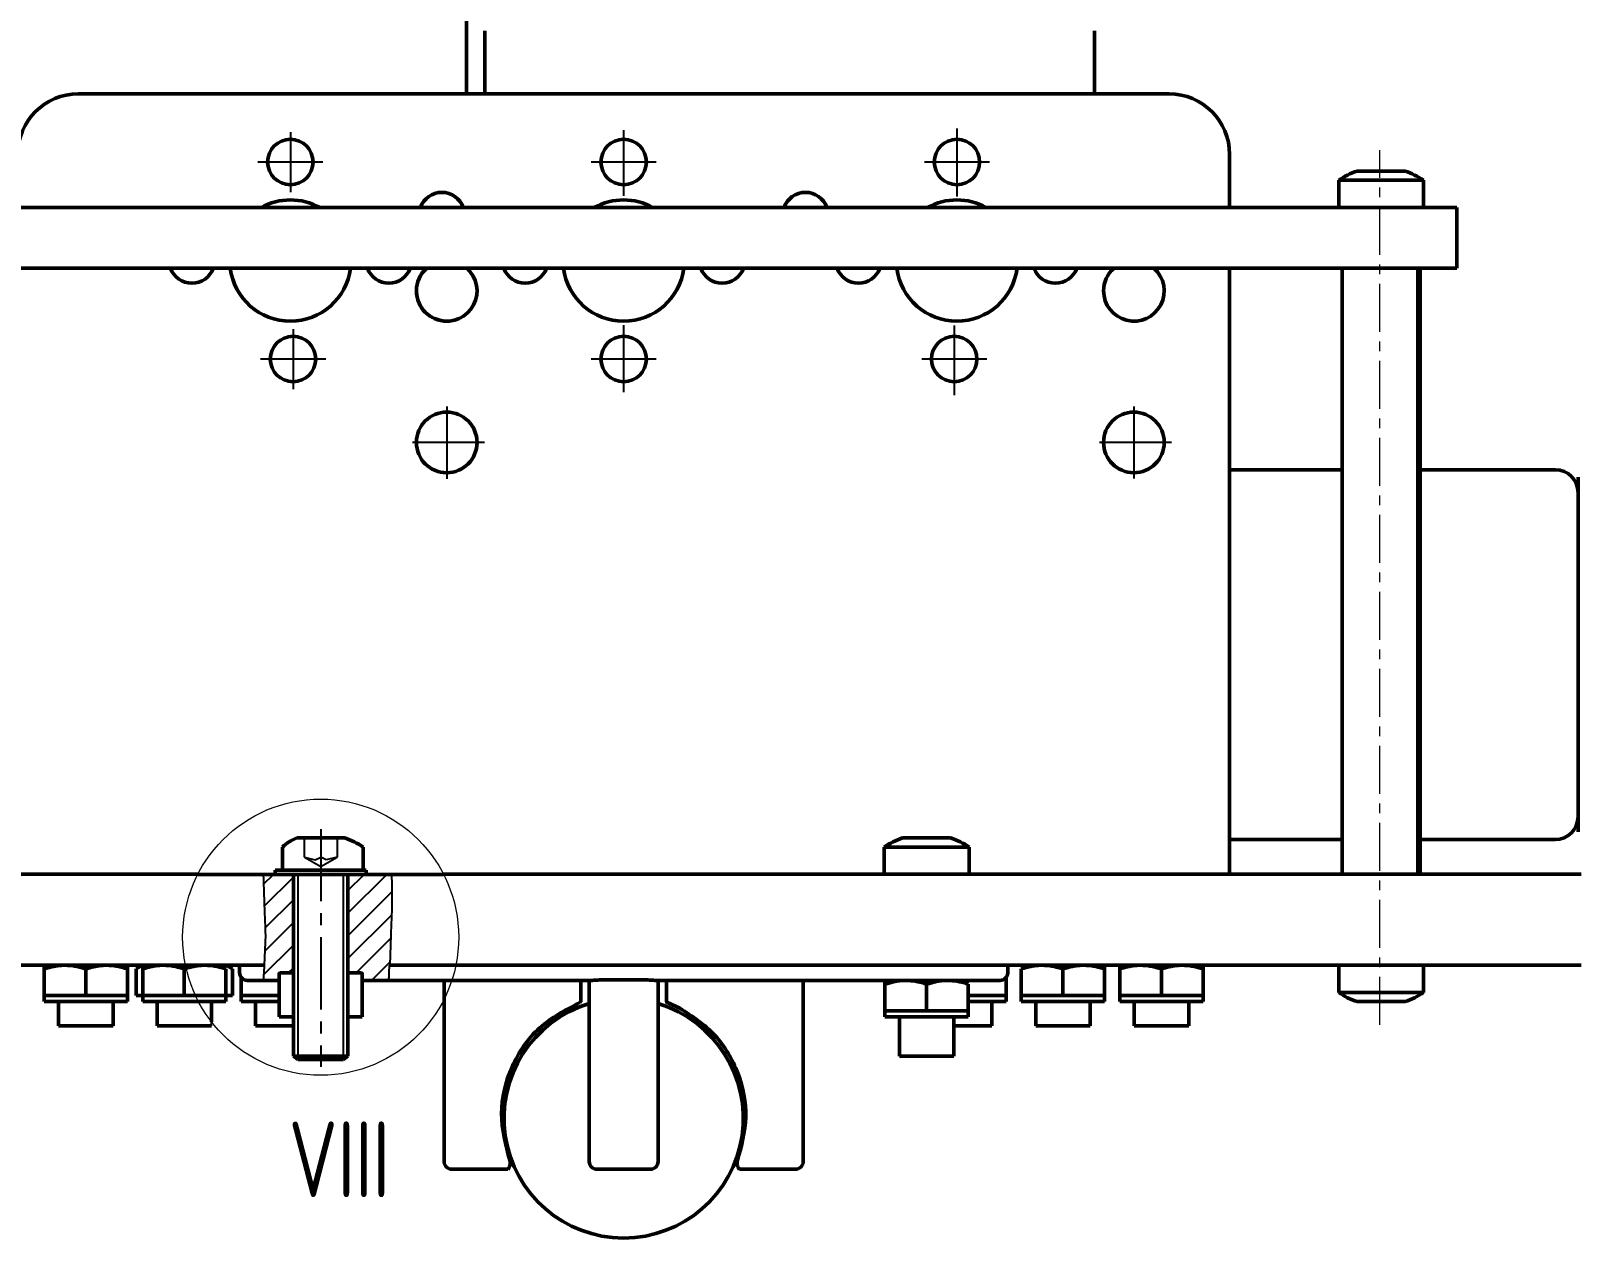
# Model space of a CAD drawing. Header units: millimetres. Extents: x 1895 to 3084, y 1125 to 1966.
# Drawn here: x 2602 to 2704.1, y 1575.9 to 1655.5 of the extents above; entities that cross this region are included whole.
import ezdxf

# ---------------------------------------------------------------- set-up
doc = ezdxf.new("R2010")
doc.units = ezdxf.units.MM
doc.header["$LTSCALE"] = 0.25
doc.linetypes.add('CENTER2', pattern=[28.575, 19.05, -3.175, 3.175, -3.175])
doc.linetypes.add('CENTERX2', pattern=[20.32, 12.7, -2.54, 2.54, -2.54])
doc.layers.get('0').update_dxf_attribs({"lineweight": 25})
for name, color, linetype, lineweight in [('CB', 171, 'Continuous', 50), ('Duong_manh', 3, 'Continuous', 25), ('net dut manh', 10, 'Continuous', 25), ('TAM', 1, 'CENTER2', 25)]:
    doc.layers.add(name, color=color, linetype=linetype, lineweight=lineweight)
doc.styles.add('SLDTEXTSTYLE0', font='TXT', dxfattribs={"width": 0.75})

msp = doc.modelspace()

# ---------------------------------------------------------------- hatches: boundary and pattern name
h = msp.add_hatch()
h.set_pattern_fill('ANSI31', color=256, scale=0.333333)
h.set_pattern_definition([(45, (1630.0307, 1059.4111), (-0.7483547, 0.7483547), [])])
edge = h.paths.add_edge_path()
edge.add_line((2619.336, 1599.88), (2617.365, 1599.88))
edge.add_spline(control_points=[(2617.365, 1599.88), (2617.393, 1598.997), (2617.436, 1597.663), (2617.493, 1596.33), (2617.512, 1595.88)], knot_values=[0, 0, 0, 0, 0.6626873, 1, 1, 1, 1], degree=3, periodic=0)
edge.add_line((2617.512, 1595.88), (2619.336, 1595.88))
edge.add_line((2619.336, 1595.88), (2619.336, 1599.88))
edge = h.paths.add_edge_path()
edge.add_line((2619.336, 1595.88), (2617.512, 1595.88))
edge.add_line((2617.512, 1595.88), (2617.422, 1593.88))
edge.add_line((2617.422, 1593.88), (2617.41, 1593.88))
edge.add_line((2617.41, 1593.88), (2617.383, 1593.38))
edge.add_spline(control_points=[(2617.383, 1593.38), (2617.379, 1593.335), (2617.372, 1593.251), (2617.362, 1593.124), (2617.352, 1593.009), (2617.346, 1592.927), (2617.343, 1592.887), (2617.342, 1592.88)], knot_values=[0, 0, 0, 0, 0.2731125, 0.5052755, 0.7626139, 0.9607251, 1, 1, 1, 1], degree=3, periodic=0)
edge.add_line((2617.342, 1592.88), (2618.286, 1592.88))
edge.add_arc((2618.286, 1592.98), 0.1, 270.00708, 360.00601)
edge.add_line((2618.386, 1592.98), (2618.386, 1593.33))
edge.add_arc((2618.436, 1593.33), 0.05, 90.00632, 180.00435, ccw=False)
edge.add_line((2618.436, 1593.38), (2619.336, 1593.38))
edge.add_line((2619.336, 1593.38), (2619.336, 1595.88))
edge = h.paths.add_edge_path()
edge.add_spline(control_points=[(2625.76, 1595.88), (2625.797, 1596.575), (2625.868, 1597.908), (2625.83, 1599.242), (2625.811, 1599.88)], knot_values=[0, 0, 0, 0, 0.5214354, 1, 1, 1, 1], degree=3, periodic=0)
edge.add_line((2625.811, 1599.88), (2622.936, 1599.88))
edge.add_line((2622.936, 1599.88), (2622.936, 1595.88))
edge.add_line((2622.936, 1595.88), (2625.76, 1595.88))
edge = h.paths.add_edge_path()
edge.add_line((2625.76, 1595.88), (2622.936, 1595.88))
edge.add_line((2622.936, 1595.88), (2622.936, 1593.38))
edge.add_line((2622.936, 1593.38), (2623.836, 1593.38))
edge.add_arc((2623.836, 1593.33), 0.05, 0, 90.00878, ccw=False)
edge.add_line((2623.886, 1593.33), (2623.886, 1592.98))
edge.add_arc((2623.986, 1592.98), 0.1, 180.00419, 270.00525)
edge.add_line((2623.986, 1592.88), (2625.633, 1592.88))
edge.add_spline(control_points=[(2625.633, 1592.88), (2625.634, 1592.891), (2625.637, 1592.933), (2625.644, 1593.022), (2625.653, 1593.155), (2625.661, 1593.28), (2625.666, 1593.358), (2625.668, 1593.38)], knot_values=[0, 0, 0, 0, 0.0640553, 0.2496843, 0.5338774, 0.8654842, 1, 1, 1, 1], degree=3, periodic=0)
edge.add_line((2625.668, 1593.38), (2625.686, 1593.88))
edge.add_line((2625.686, 1593.88), (2625.694, 1593.88))
edge.add_line((2625.694, 1593.88), (2625.76, 1595.88))

# ---------------------------------------------------------------- linework, layer by layer
at = {"color": 7, "linetype": 'Continuous', "lineweight": 25}
for p, q in [((2618.336, 1599.88), (2619.336, 1599.88)), ((2622.936, 1599.88), (2623.936, 1599.88)), ((2617.422, 1593.88), (2617.512, 1595.88)), ((2625.76, 1595.88), (2625.694, 1593.88)), ((2617.41, 1593.88), (2617.383, 1593.38)), ((2625.668, 1593.38), (2625.686, 1593.88)), ((2613.936, 1589.881), (2613.936, 1590.151))]:
    msp.add_line(p, q, dxfattribs=at)
at = {"color": 7, "linetype": 'Continuous', "lineweight": 18}
msp.add_circle((2621.136, 1595.732), 9.11, dxfattribs=at)
at = {"color": 7, "linetype": 'Continuous', "lineweight": 25}
for centre, radius, start, end in [((2629.458, 1628.381), 2, 90.03264, 180), ((2674.814, 1628.381), 2, 270.03298, 89.96531), ((2629.458, 1628.381), 2, 180, 269.96878), ((2653.086, 1592.781), 0.1, 90, 180)]:
    msp.add_arc(centre, radius, start, end, dxfattribs=at)
for points, knots in [([(2617.512, 1595.88), (2617.493, 1596.33), (2617.436, 1597.663), (2617.393, 1598.997), (2617.365, 1599.88)], [0, 0, 0, 0, 0.33731268, 1, 1, 1, 1]), ([(2625.811, 1599.88), (2625.83, 1599.242), (2625.868, 1597.908), (2625.797, 1596.575), (2625.76, 1595.88)], [0, 0, 0, 0, 0.4785646, 1, 1, 1, 1]), ([(2617.383, 1593.38), (2617.379, 1593.335), (2617.372, 1593.251), (2617.362, 1593.124), (2617.352, 1593.009), (2617.346, 1592.927), (2617.343, 1592.887), (2617.342, 1592.88)], [0, 0, 0, 0, 0.2731125, 0.5052755, 0.7626139, 0.9607251, 1, 1, 1, 1]), ([(2625.633, 1592.88), (2625.634, 1592.891), (2625.637, 1592.933), (2625.644, 1593.022), (2625.653, 1593.155), (2625.661, 1593.28), (2625.666, 1593.358), (2625.668, 1593.38)], [0, 0, 0, 0, 0.0640553, 0.2496843, 0.5338774, 0.8654842, 1, 1, 1, 1])]:
    msp.add_open_spline(points, degree=3, knots=knots, dxfattribs=at)
at = {"layer": 'CB', "linetype": 'Continuous'}
for p, q in [((2630.772, 1666.681), (2630.772, 1651.381)), ((2631.972, 1655.531), (2631.972, 1651.381)), ((2672.222, 1651.381), (2672.222, 1655.531)), ((2605.136, 1651.381), (2677.136, 1651.381)), ((2681.136, 1647.381), (2681.136, 1643.881)), ((2689.552, 1646.281), (2691.136, 1646.281)), ((2691.136, 1646.281), (2692.72, 1646.281)), ((2688.336, 1645.681), (2688.336, 1643.881)), ((2693.936, 1645.681), (2688.336, 1645.681)), ((2693.936, 1643.881), (2693.936, 1645.681)), ((2590.136, 1643.881), (2692.136, 1643.881)), ((2692.136, 1643.881), (2696.136, 1643.881)), ((2696.136, 1643.881), (2696.136, 1639.881)), ((2590.136, 1639.881), (2692.136, 1639.881)), ((2681.136, 1639.881), (2681.136, 1601.881)), ((2688.56, 1599.881), (2688.56, 1639.881)), ((2696.136, 1639.881), (2692.136, 1639.881)), ((2693.553, 1599.881), (2693.553, 1639.881)), ((2693.712, 1599.881), (2693.712, 1639.881)), ((2688.56, 1626.581), (2681.136, 1626.581)), ((2702.636, 1626.581), (2693.712, 1626.581)), ((2704.136, 1626.081), (2704.136, 1607.492)), ((2704.136, 1607.492), (2704.136, 1602.681)), ((2618.615, 1601.68), (2618.615, 1600.158)), ((2619.736, 1602.28), (2619.552, 1602.28)), ((2622.536, 1602.28), (2619.736, 1602.28)), ((2622.72, 1602.28), (2622.536, 1602.28)), ((2623.936, 1600.158), (2623.936, 1601.68)), ((2658.336, 1601.681), (2658.336, 1599.881)), ((2663.936, 1601.681), (2658.336, 1601.681)), ((2659.552, 1602.281), (2661.136, 1602.281)), ((2661.136, 1602.281), (2662.72, 1602.281)), ((2663.936, 1599.881), (2663.936, 1601.681)), ((2681.136, 1602.181), (2688.56, 1602.181)), ((2681.136, 1601.881), (2681.136, 1599.881)), ((2693.712, 1602.181), (2702.636, 1602.181)), ((2613.026, 1599.881), (2599.234, 1599.881)), ((2617.365, 1599.88), (2613.026, 1599.88)), ((2617.365, 1599.88), (2622.636, 1599.88)), ((2619.336, 1599.88), (2619.336, 1587.88)), ((2622.636, 1599.88), (2625.811, 1599.88)), ((2622.936, 1587.88), (2622.936, 1599.88)), ((2629.246, 1599.88), (2625.811, 1599.88)), ((2704.338, 1599.881), (2629.246, 1599.881)), ((2598.66, 1593.881), (2612.217, 1593.881)), ((2602.886, 1591.881), (2602.886, 1593.635)), ((2605.636, 1591.881), (2605.636, 1593.635)), ((2608.386, 1591.881), (2608.386, 1593.635)), ((2609.054, 1593.68), (2608.965, 1593.635)), ((2608.965, 1591.881), (2608.965, 1593.635)), ((2609.386, 1593.881), (2609.05, 1593.687)), ((2609.386, 1591.881), (2609.386, 1593.635)), ((2612.136, 1591.881), (2612.136, 1593.635)), ((2612.217, 1593.88), (2617.422, 1593.88)), ((2615.219, 1593.688), (2614.886, 1593.88)), ((2614.886, 1591.88), (2614.886, 1593.635)), ((2615.218, 1593.686), (2615.307, 1593.635)), ((2615.307, 1591.88), (2615.307, 1593.635)), ((2615.786, 1593.88), (2615.786, 1593.38)), ((2618.386, 1592.88), (2618.386, 1593.33)), ((2618.436, 1593.38), (2619.336, 1593.38)), ((2622.936, 1593.38), (2623.836, 1593.38)), ((2623.886, 1592.88), (2623.886, 1593.33)), ((2625.694, 1593.88), (2630.055, 1593.88)), ((2630.055, 1593.881), (2704.338, 1593.881)), ((2666.486, 1593.381), (2666.486, 1593.881)), ((2667.386, 1591.881), (2667.386, 1593.635)), ((2670.136, 1591.881), (2670.136, 1593.635)), ((2672.886, 1591.881), (2672.886, 1593.635)), ((2673.886, 1591.881), (2673.886, 1593.635)), ((2676.636, 1591.881), (2676.636, 1593.635)), ((2679.386, 1591.881), (2679.386, 1593.635)), ((2688.336, 1593.881), (2688.336, 1592.081)), ((2693.936, 1592.081), (2693.936, 1593.881)), ((2615.886, 1591.88), (2615.886, 1593.08)), ((2617.342, 1592.88), (2616.286, 1592.88)), ((2617.342, 1592.88), (2618.286, 1592.88)), ((2618.286, 1592.88), (2618.386, 1592.88)), ((2618.386, 1592.88), (2618.386, 1590.88)), ((2623.886, 1590.88), (2623.886, 1592.88)), ((2623.886, 1592.88), (2623.986, 1592.88)), ((2623.986, 1592.88), (2625.633, 1592.88)), ((2629.788, 1592.88), (2625.633, 1592.88)), ((2629.286, 1592.78), (2629.286, 1591.662)), ((2639.074, 1592.881), (2629.788, 1592.881)), ((2638.311, 1592.781), (2638.311, 1591.614)), ((2638.861, 1592.781), (2638.861, 1580.921)), ((2639.865, 1592.915), (2642.407, 1592.915)), ((2645.237, 1592.881), (2643.198, 1592.881)), ((2643.411, 1592.781), (2643.411, 1580.921)), ((2643.961, 1591.614), (2643.961, 1592.781)), ((2662.821, 1592.881), (2645.237, 1592.881)), ((2652.986, 1592.781), (2652.986, 1580.921)), ((2658.386, 1590.881), (2658.386, 1592.635)), ((2661.136, 1590.881), (2661.136, 1592.635)), ((2665.986, 1592.881), (2662.821, 1592.881)), ((2663.886, 1590.881), (2663.886, 1592.635)), ((2666.386, 1591.881), (2666.386, 1593.081)), ((2602.886, 1591.881), (2602.886, 1591.481)), ((2602.886, 1591.881), (2604.261, 1591.881)), ((2602.886, 1591.481), (2608.386, 1591.481)), ((2603.836, 1591.481), (2603.836, 1589.881)), ((2604.261, 1591.881), (2605.636, 1591.881)), ((2605.636, 1591.881), (2607.011, 1591.881)), ((2607.011, 1591.881), (2608.386, 1591.881)), ((2607.436, 1589.881), (2607.436, 1591.481)), ((2608.386, 1591.481), (2608.386, 1591.881)), ((2608.965, 1591.881), (2609.386, 1591.881)), ((2609.386, 1591.881), (2609.386, 1591.481)), ((2609.386, 1591.881), (2610.761, 1591.881)), ((2610.336, 1591.481), (2610.336, 1589.881)), ((2610.761, 1591.881), (2612.136, 1591.881)), ((2612.136, 1591.881), (2612.881, 1591.881)), ((2612.881, 1591.88), (2613.511, 1591.88)), ((2613.079, 1591.48), (2614.886, 1591.48)), ((2613.511, 1591.88), (2614.886, 1591.88)), ((2613.936, 1590.151), (2613.936, 1591.48)), ((2614.886, 1591.48), (2614.886, 1591.88)), ((2614.886, 1591.88), (2615.307, 1591.88)), ((2615.886, 1591.88), (2615.886, 1591.48)), ((2615.886, 1591.88), (2617.261, 1591.88)), ((2615.886, 1591.48), (2618.386, 1591.48)), ((2616.836, 1591.48), (2616.836, 1589.88)), ((2617.261, 1591.88), (2618.386, 1591.88)), ((2629.286, 1591.662), (2629.286, 1580.921)), ((2644.845, 1591.051), (2644.026, 1591.42)), ((2663.886, 1591.881), (2665.011, 1591.881)), ((2663.886, 1591.481), (2666.386, 1591.481)), ((2665.011, 1591.881), (2666.386, 1591.881)), ((2665.436, 1589.881), (2665.436, 1591.481)), ((2666.386, 1591.481), (2666.386, 1591.881)), ((2667.386, 1591.881), (2667.386, 1591.481)), ((2667.386, 1591.881), (2668.761, 1591.881)), ((2667.386, 1591.481), (2672.886, 1591.481)), ((2668.336, 1591.481), (2668.336, 1589.881)), ((2668.761, 1591.881), (2670.136, 1591.881)), ((2670.136, 1591.881), (2671.511, 1591.881)), ((2671.511, 1591.881), (2672.886, 1591.881)), ((2671.936, 1589.881), (2671.936, 1591.481)), ((2672.886, 1591.481), (2672.886, 1591.881)), ((2673.886, 1591.881), (2673.886, 1591.481)), ((2673.886, 1591.881), (2675.261, 1591.881)), ((2673.886, 1591.481), (2679.386, 1591.481)), ((2674.836, 1591.481), (2674.836, 1589.881)), ((2675.261, 1591.881), (2676.636, 1591.881)), ((2676.636, 1591.881), (2678.011, 1591.881)), ((2678.011, 1591.881), (2679.386, 1591.881)), ((2678.436, 1589.881), (2678.436, 1591.481)), ((2679.386, 1591.481), (2679.386, 1591.881)), ((2688.336, 1592.081), (2693.936, 1592.081)), ((2690.27, 1591.481), (2689.552, 1591.481)), ((2692.72, 1591.481), (2690.27, 1591.481)), ((2618.386, 1590.48), (2618.386, 1590.88)), ((2623.886, 1590.88), (2623.886, 1590.48)), ((2658.386, 1590.881), (2658.386, 1590.481)), ((2658.386, 1590.881), (2659.761, 1590.881)), ((2658.386, 1590.481), (2663.886, 1590.481)), ((2659.336, 1590.481), (2659.336, 1587.881)), ((2659.761, 1590.881), (2661.136, 1590.881)), ((2661.136, 1590.881), (2662.511, 1590.881)), ((2662.511, 1590.881), (2663.886, 1590.881)), ((2662.936, 1587.881), (2662.936, 1590.481)), ((2663.886, 1590.481), (2663.886, 1590.881)), ((2607.436, 1589.881), (2603.836, 1589.881)), ((2613.936, 1589.881), (2610.336, 1589.881)), ((2619.336, 1589.88), (2616.836, 1589.88)), ((2665.436, 1589.881), (2662.936, 1589.881)), ((2671.936, 1589.881), (2668.336, 1589.881)), ((2678.436, 1589.881), (2674.836, 1589.881)), ((2619.336, 1587.88), (2622.936, 1587.88)), ((2662.936, 1587.881), (2659.336, 1587.881)), ((2630.286, 1580.421), (2629.786, 1580.421)), ((2633.485, 1580.421), (2630.286, 1580.421)), ((2639.861, 1580.421), (2639.361, 1580.421)), ((2642.411, 1580.421), (2639.861, 1580.421)), ((2642.911, 1580.421), (2642.411, 1580.421)), ((2651.986, 1580.421), (2648.787, 1580.421)), ((2652.486, 1580.421), (2651.986, 1580.421))]:
    msp.add_line(p, q, dxfattribs=at)
at = {"layer": 'CB'}
for p, q in [((2618.137, 1600.158), (2624.138, 1600.158)), ((2618.137, 1600.158), (2618.137, 1599.88)), ((2624.138, 1600.158), (2624.138, 1599.884)), ((2609.386, 1591.481), (2613.079, 1591.481)), ((2638.246, 1591.42), (2638.311, 1591.51)), ((2618.386, 1590.48), (2619.336, 1590.48)), ((2623.886, 1590.48), (2622.936, 1590.48)), ((2619.336, 1587.88), (2619.636, 1587.67)), ((2619.636, 1587.67), (2622.636, 1587.67)), ((2622.636, 1587.67), (2622.936, 1587.88))]:
    msp.add_line(p, q, dxfattribs=at)
at = {"layer": 'CB', "linetype": 'Continuous'}
for centre, radius in [((2619.136, 1646.881), 1.5), ((2641.136, 1646.881), 1.5), ((2663.136, 1646.881), 1.5), ((2619.313, 1633.881), 1.5), ((2641.136, 1633.881), 1.5), ((2662.959, 1633.881), 1.5), ((2629.456, 1628.381), 2), ((2674.816, 1628.381), 2)]:
    msp.add_circle(centre, radius, dxfattribs=at)
for centre, radius, start, end in [((2605.136, 1647.381), 4, 90, 180), ((2677.136, 1647.381), 4, 0, 90), ((2691.136, 1641.538), 5, 108.46947, 124.0558), ((2691.136, 1641.538), 5, 55.9442, 71.53053), ((2619.136, 1640.381), 4, 61.04498, 118.95502), ((2629.136, 1643.381), 1.5, 19.47122, 160.52878), ((2641.136, 1640.381), 4, 61.04498, 118.95502), ((2653.136, 1643.381), 1.5, 19.47122, 160.52878), ((2663.136, 1640.381), 4, 61.04498, 118.95502), ((2612.636, 1640.381), 1.5, 199.47122, 340.52878), ((2619.136, 1640.381), 4, 187.18076, 352.81924), ((2625.636, 1640.381), 1.5, 199.47122, 340.52878), ((2629.456, 1638.381), 2, 131.40962, 180), ((2629.456, 1638.381), 2, 180, 48.59038), ((2629.458, 1638.381), 2, 131.40962, 180), ((2634.636, 1640.381), 1.5, 199.47122, 340.52878), ((2641.136, 1640.381), 4, 187.18076, 352.81924), ((2647.636, 1640.381), 1.5, 199.47122, 340.52878), ((2656.636, 1640.381), 1.5, 199.47122, 340.52878), ((2663.136, 1640.381), 4, 187.18076, 352.81924), ((2669.636, 1640.381), 1.5, 199.47122, 340.52878), ((2674.816, 1638.381), 2, 131.40962, 180), ((2674.816, 1638.381), 2, 180, 48.59038), ((2629.458, 1638.381), 2, 180, 270.02381), ((2702.636, 1625.081), 1.5, 0, 90), ((2702.636, 1603.681), 1.5, 270, 0), ((2620.511, 1599.753), 2.703, 110.76839, 134.51465), ((2621.136, 1597.538), 5, 55.94423, 71.52974), ((2661.136, 1597.538), 5, 108.46947, 124.0558), ((2661.136, 1597.538), 5, 55.9442, 71.53053), ((2616.286, 1593.38), 0.5, 179.99945, 269.9997), ((2618.436, 1593.33), 0.05, 90.00632, 180.00435), ((2623.836, 1593.33), 0.05, 359.99929, 89.99217), ((2665.986, 1593.381), 0.5, 270, 0), ((2629.186, 1592.78), 0.1, 359.99052, 90.00841), ((2638.411, 1592.781), 0.1, 90, 179.99998), ((2638.761, 1592.781), 0.1, 0, 90), ((2643.511, 1592.781), 0.1, 90, 180), ((2643.861, 1592.781), 0.1, 0.00002, 90.00001), ((2641.136, 1583.781), 7.9, 106.73674, 270), ((2641.136, 1583.781), 7.9, 270, 73.26326), ((2691.136, 1596.223), 5, 235.9442, 251.53053), ((2691.136, 1596.223), 5, 288.46947, 304.0558), ((2629.786, 1580.921), 0.5, 180, 270), ((2639.361, 1580.921), 0.5, 180, 270), ((2642.911, 1580.921), 0.5, 270, 0), ((2652.486, 1580.921), 0.5, 270, 0)]:
    msp.add_arc(centre, radius, start, end, dxfattribs=at)
for points, knots in [([(2604.261, 1593.881), (2604.228, 1593.88), (2604.089, 1593.879), (2603.842, 1593.861), (2603.522, 1593.81), (2603.202, 1593.735), (2602.991, 1593.668), (2602.886, 1593.635)], [0, 0, 0, 0, 0.0699781, 0.2997537, 0.5307913, 0.7650055, 1, 1, 1, 1]), ([(2602.886, 1593.635), (2602.886, 1593.672), (2602.886, 1593.816), (2602.886, 1593.853), (2602.886, 1593.881)], [0, 0, 0, 0, 0.2575513, 1, 1, 1, 1]), ([(2605.636, 1593.635), (2605.525, 1593.67), (2605.303, 1593.74), (2604.961, 1593.818), (2604.614, 1593.87), (2604.379, 1593.877), (2604.261, 1593.881)], [0, 0, 0, 0, 0.2472686, 0.4953626, 0.746874, 1, 1, 1, 1]), ([(2607.011, 1593.881), (2606.978, 1593.88), (2606.839, 1593.879), (2606.592, 1593.861), (2606.272, 1593.81), (2605.952, 1593.735), (2605.741, 1593.668), (2605.636, 1593.635)], [0, 0, 0, 0, 0.0699781, 0.2997537, 0.5307913, 0.7650055, 1, 1, 1, 1]), ([(2608.386, 1593.635), (2608.275, 1593.67), (2608.053, 1593.74), (2607.711, 1593.818), (2607.364, 1593.87), (2607.129, 1593.877), (2607.011, 1593.881)], [0, 0, 0, 0, 0.2472686, 0.4953626, 0.746874, 1, 1, 1, 1]), ([(2608.386, 1593.635), (2608.386, 1593.672), (2608.386, 1593.816), (2608.386, 1593.853), (2608.386, 1593.881)], [0, 0, 0, 0, 0.2575513, 1, 1, 1, 1]), ([(2610.761, 1593.881), (2610.728, 1593.88), (2610.589, 1593.879), (2610.342, 1593.861), (2610.022, 1593.81), (2609.702, 1593.735), (2609.491, 1593.668), (2609.386, 1593.635)], [0, 0, 0, 0, 0.0699781, 0.2997537, 0.5307913, 0.7650055, 1, 1, 1, 1]), ([(2609.386, 1593.635), (2609.386, 1593.672), (2609.386, 1593.816), (2609.386, 1593.853), (2609.386, 1593.881)], [0, 0, 0, 0, 0.2575513, 1, 1, 1, 1]), ([(2612.136, 1593.635), (2612.025, 1593.67), (2611.803, 1593.74), (2611.461, 1593.818), (2611.114, 1593.87), (2610.879, 1593.877), (2610.761, 1593.881)], [0, 0, 0, 0, 0.2472686, 0.4953626, 0.746874, 1, 1, 1, 1]), ([(2613.511, 1593.88), (2613.478, 1593.88), (2613.339, 1593.879), (2613.092, 1593.861), (2612.771, 1593.809), (2612.494, 1593.746), (2612.326, 1593.693), (2612.262, 1593.673)], [0, 0, 0, 0, 0.0768604, 0.3293885, 0.5839053, 0.8428438, 1, 1, 1, 1]), ([(2614.886, 1593.635), (2614.775, 1593.67), (2614.553, 1593.74), (2614.212, 1593.817), (2613.864, 1593.87), (2613.629, 1593.877), (2613.511, 1593.88)], [0, 0, 0, 0, 0.2486653, 0.4971012, 0.7480268, 1, 1, 1, 1]), ([(2668.761, 1593.881), (2668.728, 1593.88), (2668.589, 1593.879), (2668.342, 1593.861), (2668.022, 1593.81), (2667.702, 1593.735), (2667.491, 1593.668), (2667.386, 1593.635)], [0, 0, 0, 0, 0.0699781, 0.2997537, 0.5307913, 0.7650055, 1, 1, 1, 1]), ([(2670.136, 1593.635), (2670.025, 1593.67), (2669.803, 1593.74), (2669.461, 1593.818), (2669.114, 1593.87), (2668.879, 1593.877), (2668.761, 1593.881)], [0, 0, 0, 0, 0.2472686, 0.4953626, 0.746874, 1, 1, 1, 1]), ([(2671.511, 1593.881), (2671.478, 1593.88), (2671.339, 1593.879), (2671.092, 1593.861), (2670.772, 1593.81), (2670.452, 1593.735), (2670.241, 1593.668), (2670.136, 1593.635)], [0, 0, 0, 0, 0.0699781, 0.2997537, 0.5307913, 0.7650055, 1, 1, 1, 1]), ([(2672.886, 1593.635), (2672.775, 1593.67), (2672.553, 1593.74), (2672.211, 1593.818), (2671.864, 1593.87), (2671.629, 1593.877), (2671.511, 1593.881)], [0, 0, 0, 0, 0.2472686, 0.4953626, 0.746874, 1, 1, 1, 1]), ([(2672.886, 1593.635), (2672.886, 1593.672), (2672.886, 1593.816), (2672.886, 1593.853), (2672.886, 1593.881)], [0, 0, 0, 0, 0.2575513, 1, 1, 1, 1]), ([(2675.261, 1593.881), (2675.228, 1593.88), (2675.089, 1593.879), (2674.842, 1593.861), (2674.522, 1593.81), (2674.202, 1593.735), (2673.991, 1593.668), (2673.886, 1593.635)], [0, 0, 0, 0, 0.0699781, 0.2997537, 0.5307913, 0.7650055, 1, 1, 1, 1]), ([(2673.886, 1593.635), (2673.886, 1593.672), (2673.886, 1593.816), (2673.886, 1593.853), (2673.886, 1593.881)], [0, 0, 0, 0, 0.2575513, 1, 1, 1, 1]), ([(2676.636, 1593.635), (2676.525, 1593.67), (2676.303, 1593.74), (2675.961, 1593.818), (2675.614, 1593.87), (2675.379, 1593.877), (2675.261, 1593.881)], [0, 0, 0, 0, 0.2472686, 0.4953626, 0.746874, 1, 1, 1, 1]), ([(2678.011, 1593.881), (2677.978, 1593.88), (2677.839, 1593.879), (2677.592, 1593.861), (2677.272, 1593.81), (2676.952, 1593.735), (2676.741, 1593.668), (2676.636, 1593.635)], [0, 0, 0, 0, 0.0699781, 0.2997537, 0.5307913, 0.7650055, 1, 1, 1, 1]), ([(2679.386, 1593.635), (2679.275, 1593.67), (2679.053, 1593.74), (2678.711, 1593.818), (2678.364, 1593.87), (2678.129, 1593.877), (2678.011, 1593.881)], [0, 0, 0, 0, 0.2472686, 0.4953626, 0.746874, 1, 1, 1, 1]), ([(2679.386, 1593.635), (2679.386, 1593.672), (2679.386, 1593.816), (2679.386, 1593.853), (2679.386, 1593.881)], [0, 0, 0, 0, 0.2575513, 1, 1, 1, 1]), ([(2639.074, 1592.881), (2639.192, 1592.89), (2639.429, 1592.909), (2639.719, 1592.913), (2639.865, 1592.915)], [0, 0, 0, 0, 0.4958243, 1, 1, 1, 1]), ([(2642.407, 1592.915), (2642.553, 1592.913), (2642.843, 1592.909), (2643.08, 1592.89), (2643.198, 1592.881)], [0, 0, 0, 0, 0.5041751, 1, 1, 1, 1]), ([(2659.761, 1592.881), (2659.728, 1592.88), (2659.589, 1592.879), (2659.342, 1592.861), (2659.022, 1592.81), (2658.702, 1592.735), (2658.491, 1592.668), (2658.386, 1592.635)], [0, 0, 0, 0, 0.0699781, 0.2997537, 0.5307913, 0.7650055, 1, 1, 1, 1]), ([(2658.386, 1592.635), (2658.386, 1592.672), (2658.386, 1592.816), (2658.386, 1592.853), (2658.386, 1592.881)], [0, 0, 0, 0, 0.2575513, 1, 1, 1, 1]), ([(2661.136, 1592.635), (2661.025, 1592.67), (2660.803, 1592.74), (2660.461, 1592.818), (2660.114, 1592.87), (2659.879, 1592.877), (2659.761, 1592.881)], [0, 0, 0, 0, 0.24726861, 0.49536257, 0.74687401, 1, 1, 1, 1]), ([(2662.511, 1592.881), (2662.478, 1592.88), (2662.339, 1592.879), (2662.092, 1592.861), (2661.772, 1592.81), (2661.452, 1592.735), (2661.241, 1592.668), (2661.136, 1592.635)], [0, 0, 0, 0, 0.0699781, 0.2997537, 0.5307913, 0.7650055, 1, 1, 1, 1]), ([(2663.886, 1592.635), (2663.775, 1592.67), (2663.553, 1592.74), (2663.211, 1592.818), (2662.864, 1592.87), (2662.629, 1592.877), (2662.511, 1592.881)], [0, 0, 0, 0, 0.24726861, 0.49536257, 0.74687401, 1, 1, 1, 1]), ([(2638.311, 1591.51), (2638.311, 1591.508), (2638.311, 1591.505), (2638.311, 1591.516), (2638.311, 1591.538), (2638.311, 1591.572), (2638.311, 1591.6), (2638.311, 1591.614)], [0, 0, 0, 0, 0.1834859, 0.3675042, 0.5535714, 0.7756486, 1, 1, 1, 1]), ([(2643.961, 1591.51), (2643.961, 1591.508), (2643.961, 1591.505), (2643.961, 1591.516), (2643.961, 1591.538), (2643.961, 1591.572), (2643.961, 1591.6), (2643.961, 1591.614)], [0, 0, 0, 0, 0.1834859, 0.3675042, 0.5535714, 0.7756486, 1, 1, 1, 1]), ([(2633.485, 1580.421), (2633.527, 1580.461), (2633.547, 1580.492), (2633.584, 1580.548), (2633.614, 1580.619), (2633.634, 1580.699), (2633.645, 1580.783), (2633.644, 1580.862), (2633.637, 1580.934), (2633.627, 1580.973), (2633.619, 1580.991)], [0, 0, 0, 0, 0.1298164, 0.263144, 0.3973516, 0.5296743, 0.6576848, 0.7794777, 0.8937808, 1, 1, 1, 1]), ([(2648.653, 1580.99), (2648.643, 1580.973), (2648.633, 1580.934), (2648.626, 1580.862), (2648.627, 1580.783), (2648.638, 1580.699), (2648.658, 1580.619), (2648.688, 1580.548), (2648.725, 1580.492), (2648.748, 1580.46), (2648.787, 1580.421)], [0, 0, 0, 0, 0.1062208, 0.2205241, 0.3423177, 0.4703292, 0.6026526, 0.7368598, 0.8701858, 1, 1, 1, 1])]:
    msp.add_open_spline(points, degree=3, knots=knots, dxfattribs=at)
for points in [[(2612.262, 1593.674), (2612.22, 1593.661), (2612.178, 1593.648), (2612.136, 1593.635)], [(2633.619, 1580.99), (2633.351, 1582.021), (2632.815, 1584.081), (2633.596, 1587.242), (2635.415, 1589.942), (2637.303, 1590.927), (2638.246, 1591.42)], [(2643.961, 1591.51), (2643.962, 1591.5), (2643.963, 1591.481), (2643.977, 1591.454), (2643.998, 1591.432), (2644.017, 1591.424), (2644.026, 1591.42)], [(2648.653, 1580.99), (2648.91, 1581.945), (2649.423, 1583.853), (2648.825, 1586.807), (2647.317, 1589.416), (2645.669, 1590.506), (2644.845, 1591.051)]]:
    msp.add_open_spline(points, degree=3, dxfattribs=at)
at = {"layer": 'Duong_manh'}
for p, q in [((2620.06, 1601.01), (2620.06, 1602.28)), ((2620.06, 1601.01), (2620.775, 1600.828)), ((2620.775, 1600.828), (2621.137, 1601.01)), ((2621.498, 1600.828), (2621.137, 1601.01)), ((2622.214, 1601.01), (2621.498, 1600.828)), ((2619.636, 1587.67), (2619.636, 1587.88)), ((2622.636, 1587.67), (2622.636, 1587.88))]:
    msp.add_line(p, q, dxfattribs=at)
at = {"layer": 'Duong_manh', "linetype": 'Continuous', "lineweight": 25}
for p, q in [((2622.214, 1602.28), (2622.214, 1601.01)), ((2620.06, 1601.01), (2621.137, 1600.389)), ((2621.137, 1600.389), (2622.214, 1601.01)), ((2619.636, 1599.88), (2619.636, 1587.88)), ((2622.636, 1587.88), (2622.636, 1599.88))]:
    msp.add_line(p, q, dxfattribs=at)
at = {"layer": 'net dut manh', "linetype": 'CENTERX2', "lineweight": 18}
msp.add_line((2691.057, 1589.951), (2691.057, 1647.671), dxfattribs=at)
at = {"layer": 'TAM'}
for p, q in [((2619.136, 1648.859), (2619.136, 1644.902)), ((2641.136, 1648.985), (2641.136, 1644.659)), ((2663.129, 1649.091), (2663.129, 1644.617)), ((2621.289, 1646.881), (2616.997, 1646.881)), ((2643.282, 1646.881), (2638.99, 1646.881)), ((2665.282, 1646.881), (2660.99, 1646.881)), ((2641.136, 1636.111), (2641.136, 1631.693)), ((2662.959, 1636.104), (2662.959, 1631.5)), ((2619.313, 1635.859), (2619.313, 1631.902)), ((2621.466, 1633.881), (2617.174, 1633.881)), ((2643.282, 1633.881), (2638.99, 1633.881)), ((2665.112, 1633.881), (2660.821, 1633.881)), ((2629.458, 1630.746), (2629.458, 1625.952)), ((2674.806, 1630.761), (2674.806, 1625.967)), ((2631.953, 1628.365), (2626.982, 1628.365)), ((2677.301, 1628.381), (2672.331, 1628.381))]:
    msp.add_line(p, q, dxfattribs=at)
at = {"layer": 'TAM', "lineweight": 25}
msp.add_line((2621.136, 1602.867), (2621.145, 1587.182), dxfattribs=at)

# ---------------------------------------------------------------- texts
at = {"color": 7, "linetype": 'Continuous', "lineweight": 18, "insert": (2619.029, 1583.58), "char_height": 5, "attachment_point": 1, "style": 'SLDTEXTSTYLE0'}
msp.add_mtext('{\\fTCVN 7284|b0|i0|c0|p34;VIII}', dxfattribs=at)

doc.saveas('drawing.dxf')
